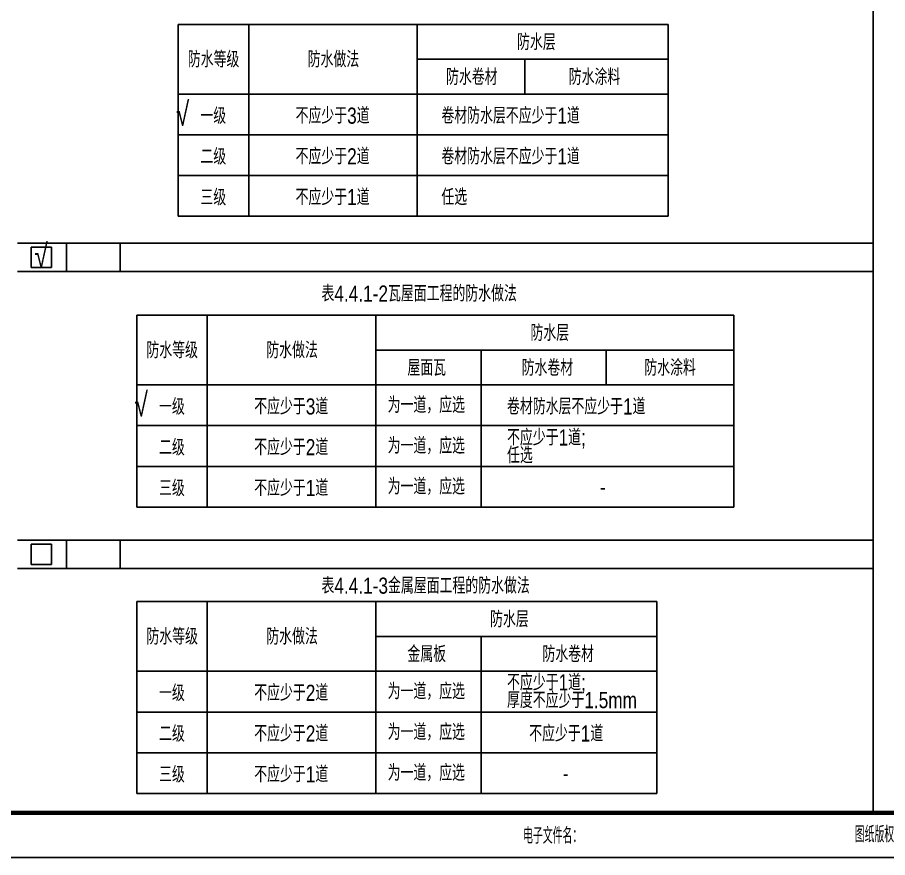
# Model space of a CAD drawing. Extents: x -1041549 to 749950, y -354245 to 17554.
# Drawn here: x -989272 to -969822, y -290508 to -271737 of the extents above; entities that cross this region are included whole.
import ezdxf

# ---------------------------------------------------------------- set-up
doc = ezdxf.new("R2010")
doc.units = 0
doc.header["$LTSCALE"] = 1000
doc.header["$MEASUREMENT"] = 0
doc.linetypes.add('CONTINOUS', pattern=[0])
for name, color, linetype in [('14', 1, 'Continuous'), ('2', 2, 'Continuous'), ('PUB_TAB', 7, 'Continuous'), ('PUB_TEXT', 7, 'Continuous'), ('PUB_TITLE', 4, 'Continuous'), ('text', 7, 'Continuous'), ('辅助线', 8, 'CONTINOUS')]:
    doc.layers.add(name, color=color, linetype=linetype)
doc.styles.add('_HZTXT', font='gs_txt.shx', dxfattribs={"width": 0.8, "bigfont": 'HZTXT.shx'})
doc.styles.add('HZ', font='rs.shx', dxfattribs={"width": 0.8, "bigfont": 'hztxt.shx'})
doc.styles.add('hztxt', font='romand_pkpm', dxfattribs={"bigfont": 'gbcbig'})

# ---------------------------------------------------------------- blocks, each defined once
blk = doc.blocks.new('$titleblk$00000212')
at = {"layer": '14', "style": 'hztxt', "width": 0.85}
for s, p in [('电子文件名：', (-198.31, 0.78)), ('图纸版权属设计单位所有，未经许可，外人及外单位不得翻印复制作为其他工程之用。', (-124.17, 1.07))]:
    blk.add_text(s, height=3.6, rotation=359.9997, dxfattribs=at).set_placement(p)
blk = doc.blocks.new('A$C664e5b13')
at = {"layer": 'PUB_TITLE', "xscale": 100, "yscale": 100, "zscale": 100}
blk.add_blockref('$titleblk$00000212', (19787, -51), dxfattribs=at)

msp = doc.modelspace()

# ---------------------------------------------------------------- linework, layer by layer
msp.add_lwpolyline([(-1038738.7, -235932.3), (-970143.4, -235932.3), (-970143.4, -289482.3), (-1038738.7, -289482.3)], close=True)
at = {"layer": '2'}
for p, q in [((-988172.2, -277413.8), (-988172.2, -276783.8)), ((-986972.2, -277413.8), (-986972.2, -276783.8)), ((-988172.2, -284048.6), (-988172.2, -283418.6)), ((-986972.2, -284048.6), (-986972.2, -283418.6)), ((-1038738.7, -289482.3), (-970143.4, -289482.3))]:
    msp.add_line(p, q, dxfattribs=at)
at = {"layer": 'PUB_TAB'}
for p, q in [((-985675.5, -271893.4), (-985675.5, -276181.1)), ((-985675.5, -271893.4), (-974725.8, -271893.4)), ((-984102.8, -271893.4), (-984102.8, -276181.1)), ((-980338.8, -271893.4), (-980338.8, -276181.1)), ((-974725.8, -271893.4), (-974725.8, -276181.1)), ((-974725.8, -272672.5), (-980338.8, -272672.5)), ((-977933.1, -272672.5), (-977933.1, -273451.6)), ((-985675.5, -273451.6), (-974725.8, -273451.6)), ((-985675.5, -274361.5), (-974725.8, -274361.5)), ((-985675.5, -275271.3), (-974725.8, -275271.3)), ((-985675.5, -276181.1), (-974725.8, -276181.1)), ((-986600.1, -278390.5), (-986600.1, -282678.1)), ((-986600.1, -278390.5), (-973259, -278390.5)), ((-985027.5, -278390.5), (-985027.5, -282678.1)), ((-981263.4, -278390.5), (-981263.4, -282678.1)), ((-973259, -278390.5), (-973259, -282678.1)), ((-973259, -279169.6), (-981263.4, -279169.6)), ((-978902.9, -279169.6), (-978902.9, -282678.1)), ((-976109.3, -279169.6), (-976109.3, -279948.7)), ((-986600.1, -279948.7), (-973259, -279948.7)), ((-986600.1, -280858.5), (-973259, -280858.5)), ((-986600.1, -281768.3), (-973259, -281768.3)), ((-986600.1, -282678.1), (-973259, -282678.1)), ((-986600.1, -284787.8), (-986600.1, -289075.4)), ((-986600.1, -284787.8), (-974983.6, -284787.8)), ((-985027.5, -284787.8), (-985027.5, -289075.4)), ((-981263.4, -284787.8), (-981263.4, -289075.4)), ((-974983.6, -284787.8), (-974983.6, -289075.4)), ((-974983.6, -285566.9), (-981263.4, -285566.9)), ((-978902.9, -285566.9), (-978902.9, -289075.4)), ((-986600.1, -286346), (-974983.6, -286346)), ((-986600.1, -287255.8), (-974983.6, -287255.8)), ((-986600.1, -288165.6), (-974983.6, -288165.6)), ((-986600.1, -289075.4), (-974983.6, -289075.4))]:
    msp.add_line(p, q, dxfattribs=at)
at = {"layer": 'PUB_TEXT'}
for points in [[(-988961.3, -276873.8), (-988961.3, -277323.8), (-988511.3, -277323.8), (-988511.3, -276873.8)], [(-988961.3, -283508.6), (-988961.3, -283958.6), (-988511.3, -283958.6), (-988511.3, -283508.6)]]:
    msp.add_lwpolyline(points, close=True, dxfattribs=at)
at = {"layer": 'PUB_TITLE'}
msp.add_lwpolyline([(-1041238.7, -290508.5), (-957138.7, -290508.5), (-957138.7, -231108.5), (-1041238.7, -231108.5)], close=True, dxfattribs=at)
at = {"layer": 'PUB_TITLE', "const_width": 100}
msp.add_lwpolyline([(-1038738.7, -289508.5), (-958138.7, -289508.5), (-958138.7, -232108.5), (-1038738.7, -232108.5)], close=True, dxfattribs=at)
at = {"layer": '辅助线'}
for p, q in [((-989272.2, -276783.8), (-970143.4, -276783.8)), ((-989272.2, -277413.8), (-970143.4, -277413.8)), ((-989272.2, -283418.6), (-970143.4, -283418.6)), ((-989272.2, -284048.6), (-970143.4, -284048.6))]:
    msp.add_line(p, q, dxfattribs=at)

# ---------------------------------------------------------------- block references
msp.add_blockref('A$C664e5b13', (-977925.4, -290225.5))

# ---------------------------------------------------------------- texts
at = {"layer": 'PUB_TEXT', "style": 'HZ', "width": 0.8}
for p in [(-985729.7, -274157.6), (-988890.2, -277330.3), (-986654.3, -280654.6)]:
    msp.add_text('√', height=520.3, dxfattribs=at).set_placement(p)
at = {"layer": 'text', "style": '_HZTXT', "width": 0.8}
for s, p in [('防水层', (-978104, -272468.6)), ('防水等级', (-985463.8, -272855.3)), ('防水做法', (-982784, -272855.3)), ('防水卷材', (-979691.4, -273247.7)), ('防水涂料', (-976949, -273247.7)), ('一级', (-985181.7, -274118.5)), ('不应少于3道', (-983054.3, -274112.3)), ('卷材防水层不应少于1道', (-979795.4, -274112.3)), ('二级', (-985181.7, -275028.3)), ('不应少于2道', (-983054.3, -275022.1)), ('卷材防水层不应少于1道', (-979795.4, -275022.1)), ('三级', (-985181.7, -275938.1)), ('不应少于1道', (-983054.3, -275931.9)), ('任选', (-979795.4, -275931.9)), ('表4.4.1-2瓦屋面工程的防水做法', (-982475.6, -278087.2)), ('防水层', (-977804.7, -278965.6)), ('防水等级', (-986388.4, -279352.4)), ('防水做法', (-983708.6, -279352.4)), ('屋面瓦', (-980555, -279744.7)), ('防水卷材', (-978002.7, -279744.7)), ('防水涂料', (-975260.4, -279744.7)), ('一级', (-986106.4, -280615.6)), ('不应少于3道', (-983978.9, -280609.4)), ('为一道，应选', (-980996.3, -280576.6)), ('卷材防水层不应少于1道', (-978328.6, -280609.4)), ('不应少于1道;', (-978328.6, -281301.8)), ('二级', (-986106.4, -281525.4)), ('不应少于2道', (-983978.9, -281519.2)), ('为一道，应选', (-980996.3, -281486.4)), ('任选', (-978328.6, -281698.4)), ('为一道，应选', (-980996.3, -282396.3)), ('三级', (-986106.4, -282435.2)), ('不应少于1道', (-983978.9, -282429)), ('-', (-976250.6, -282407.7)), ('表4.4.1-3金属屋面工程的防水做法', (-982475.6, -284612.6)), ('防水层', (-978706.7, -285362.9)), ('防水等级', (-986388.4, -285749.6)), ('防水做法', (-983708.6, -285749.6)), ('金属板', (-980555, -286142)), ('防水卷材', (-977536.8, -286142)), ('不应少于1道;', (-978328.6, -286773.8)), ('一级', (-986106.4, -287012.8)), ('不应少于2道', (-983978.9, -287006.6)), ('为一道，应选', (-980996.3, -286973.9)), ('厚度不应少于1.5mm', (-978328.6, -287170.4)), ('二级', (-986106.4, -287922.6)), ('不应少于2道', (-983978.9, -287916.4)), ('为一道，应选', (-980996.3, -287883.7)), ('不应少于1道', (-977832.8, -287915.9)), ('三级', (-986106.4, -288832.5)), ('不应少于1道', (-983978.9, -288826.2)), ('为一道，应选', (-980996.3, -288793.5)), ('-', (-977081.1, -288804.9))]:
    msp.add_text(s, height=360, dxfattribs=at).set_placement(p)

doc.saveas('drawing.dxf')
